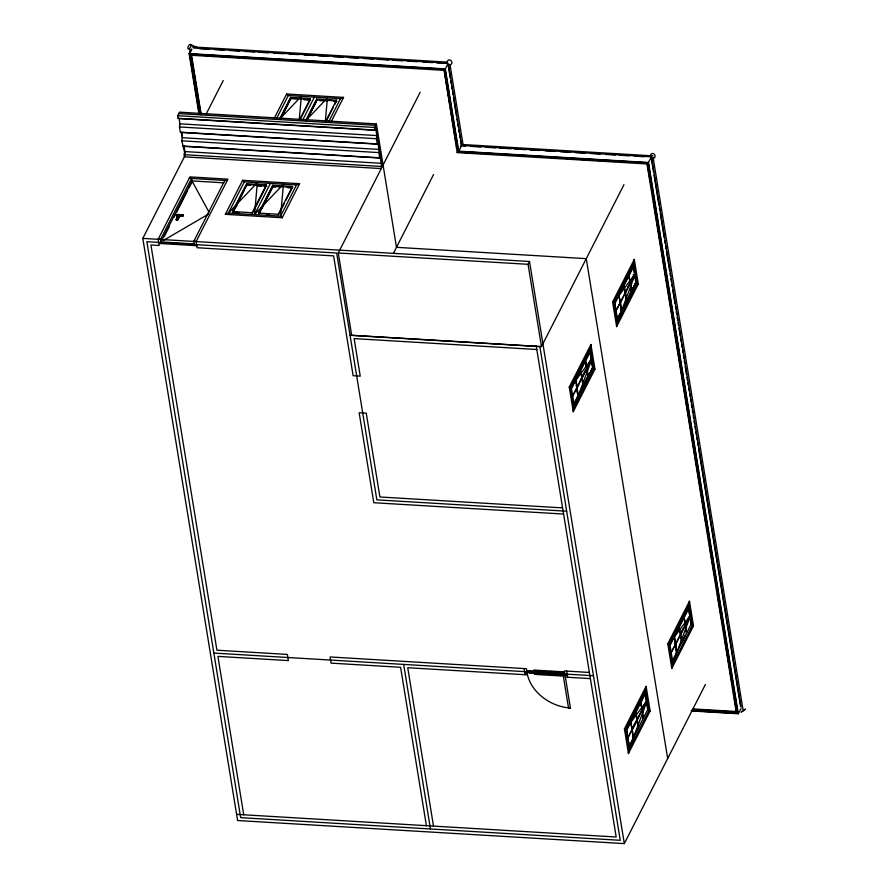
<?xml version="1.0" encoding="UTF-8"?>
<svg xmlns="http://www.w3.org/2000/svg" width="888" height="888" viewBox="0 0 888 888"><rect width="100%" height="100%" fill="white"/><g stroke="black" fill="none" stroke-linecap="round" stroke-linejoin="round"><path stroke-width="1.33" d="M282.251 217.738L280.597 216.173L283.45 184.193L254.501 214.619L257.353 182.639L228.405 213.065L225.319 214.341L242.657 180.297L299.6 183.694L282.251 217.738L225.319 214.341M299.3 119.003L301.321 96.348L279.842 118.914M325.397 120.557L327.417 97.902L305.938 120.479M573.271 411.732L573.659 408.258L592.218 358.253L570.307 387.69L573.659 408.258L593.894 368.542L590.542 347.974L590.931 344.5L569.252 387.046L573.271 411.732L594.949 369.186L590.931 344.5M616.638 326.629L617.016 323.154L635.586 273.16L613.675 302.586L617.016 323.154L637.251 283.439L633.91 262.87L634.298 259.396L612.609 301.942L616.638 326.629L638.317 284.082L634.298 259.396M628.438 753.568L628.826 750.094L647.385 700.088L625.485 729.514L628.826 750.094L649.061 710.378L645.72 689.81L646.109 686.335L624.419 728.882L628.438 753.568L650.127 711.01L646.109 686.335M671.805 668.464L672.194 664.99L690.753 614.984L668.842 644.422L672.194 664.99L692.429 625.274L689.077 604.706L689.465 601.231L667.787 643.778L671.805 668.464L693.484 625.918L689.465 601.231M181.341 132.467L182.195 137.684L181.751 140.815L184.449 151.548L184.36 156.832L381.274 168.587L381.363 163.303L380.519 158.075L379.509 157.787L378.255 144.211L181.341 132.467L180.342 132.179L179.498 126.951L179.942 123.821L179.087 118.604L178.088 118.315L177.656 115.695L179.465 112.154L376.379 123.909L396.481 247.319L586.269 258.652L667.676 758.496M378.255 144.211L377.256 143.923L376.401 138.706L376.845 135.575L376.001 130.347L375.002 130.059L178.088 118.315M177.056 219.669L178.288 219.669L176.734 220.368L176.002 219.314L178.166 219.081L176.113 219.691L177.045 219.225L177.189 220.013M182.972 216.184L183.405 214.796L176.989 214.419L177.323 217.416L178.721 217.505L178.577 215.673L183.095 215.939L178.466 215.906L178.721 217.505M198.912 113.697L189.122 53.591L191.431 49.051M190.132 52.814L191.864 49.406M200.744 113.975L191.175 55.267L195.604 54.945M705.383 684.504L624.32 843.6L237.607 820.523L142.802 238.395L184.915 155.755M206.271 113.819L223.243 80.519M161.538 240.692L191.997 180.93L223.82 182.828M164.158 236.641L169.131 226.884M174.103 217.127L175.347 214.685M176.59 212.243L187.779 190.287M189.022 187.845L192.13 181.751M177.323 217.416L176.989 214.419M176.879 219.991L176.989 219.292M183.405 214.796L176.867 214.652M224.808 180.442L193.728 241.436L194.394 245.543M274.237 118.315L286.624 94.006L343.567 97.403L331.18 121.723M296.503 184.97L244.311 181.862L228.405 213.065L280.597 216.173L296.503 184.97L299.6 183.694M276.656 118.37L288.278 95.571L340.47 98.679L343.567 97.403M246.609 183.749L232.434 211.544L252.214 212.732L266.378 184.926L246.609 183.749L246.842 185.192M280.097 118.004L290.576 97.458L310.345 98.635L299.878 119.181M232.556 212.265L246.72 184.471L266.489 185.648M280.22 118.726L290.687 98.18L310.456 99.356L299.989 119.902M233.244 211.466L246.176 186.092M280.897 117.926L290.753 98.59L297.347 98.979M233.289 211.777L243.756 191.231M280.952 118.237L290.809 98.901L290.576 97.458M252.325 213.453L265.878 186.857M254.501 214.619L270.407 183.416M302.753 119.924L314.374 97.125M272.705 185.303L258.541 213.109L278.31 214.286L292.474 186.491L272.705 185.303L272.938 186.746L261.849 208.502M305.583 120.768L316.672 99.012L336.441 100.2L336.674 101.632L334.032 101.476M258.652 213.83L272.816 186.025L292.585 187.202L285.814 200.499M306.316 120.28L316.783 99.734L336.552 100.91L334.709 104.54M259.34 213.031L272.882 186.436L280.797 186.913M307.004 119.48L316.85 100.144M259.385 213.342L260.617 210.922M308.902 116.162L316.283 101.665M325.974 120.746L336.441 100.2M278.421 215.007L284.582 202.919M326.706 120.257L333.477 106.96M328.849 121.478L340.47 98.679M375.002 130.059L374.57 127.45L376.379 123.909M623.975 184.649L541.469 346.586L351.67 335.264L338.273 252.98L420.157 92.274M692.329 709.468L736.263 712.098L646.986 163.947L457.198 152.614L444.089 69.775L449.794 104.84M691.475 710.966L738.317 713.763L648.54 162.493L458.741 151.16L445.343 68.887L447.652 64.347M393.34 253.491L433.555 174.559M457.198 152.614L457.487 152.048M458.741 151.16L461.638 145.488L448.673 65.912M541.469 346.586L528.071 264.313L529.514 261.472L142.802 238.395M691.186 710.622L737.884 713.408L648.218 162.793L650.849 157.953M590.542 347.974L570.307 387.69L569.252 387.046M633.91 262.87L613.675 302.586L612.609 301.942M571.539 388.544L590.032 352.236L592.585 367.865L574.081 404.173L571.306 387.712L590.098 350.838L592.773 367.288L573.704 404.151M580.308 380.397L581.518 378.022L582.206 378.177L583.449 385.792L587.479 377.111M582.273 376.545L585.925 369.386M628.06 286.68L630.358 283.128L628.793 275.202L630.036 282.817L633.566 275.868M575.768 380.231L577.011 387.834L572.36 396.536L576.601 388.223M576.678 387.523L581.995 378.055L580.286 370.407M581.662 377.733L587.001 368.22L585.292 360.584M586.668 367.91L590.798 359.818M618.659 295.094L620.368 302.741L615.662 311.022M620.046 302.42L625.363 292.951L623.642 285.314M625.03 292.64L630.358 283.128M630.502 282.839L634.631 274.747L633.211 274.658M577.988 395.549L577.222 387.967L581.585 378.432M582.206 378.177L586.591 368.609M587.978 375.935L587.212 368.354L590.864 360.228M619.968 303.119L615.728 311.433M621.345 310.445L620.579 302.864L624.952 293.329M626.329 300.655L625.574 293.073L629.958 283.505M631.335 290.831L630.58 283.25L634.232 275.125M630.214 293.24L635.22 283.405M617.349 319.07L636.13 282.195L633.455 265.734L614.663 302.608L617.06 319.047M645.72 689.81L625.485 729.514L624.419 728.882M689.077 604.706L668.842 644.422L667.787 643.778M670.063 645.276L688.566 608.968L691.108 624.597M680.807 633.277L683.238 628.504M630.469 722.033L632.178 729.67L627.539 738.372L631.779 730.047M636.763 720.268L638.472 727.905L637.384 720.013L636.696 719.857L631.856 729.359L637.162 719.879L635.453 712.243M636.84 719.569L642.168 710.056L640.459 702.419M641.846 709.745L645.976 701.642M675.213 644.255L680.53 634.787L678.809 627.139M680.197 634.476L685.536 624.963L683.816 617.315M685.203 624.641L689.332 616.55M633.155 737.384L632.389 729.792L637.24 720.29M637.384 720.013L641.769 710.444M643.145 717.77L642.379 710.189L646.042 702.053M675.135 644.954L670.895 653.268M676.523 652.28L675.757 644.699L680.119 635.164M680.596 635.198L681.84 642.801L680.741 634.909L685.125 625.341M686.513 632.667L685.747 625.085L689.399 616.96M633.877 736.152L638.261 727.55M680.996 643.678L685.381 635.075M672.616 660.905L669.841 644.444L688.622 607.57L691.308 624.02L672.227 660.883M736.263 712.098L736.108 708.791M738.317 713.763L741.203 708.091M235.176 207.637L237.052 205.672M460.761 146.087L463.036 144.544L652.835 155.866M163.292 240.526L208.48 214.097M178.055 217.249C175.003 218.148 180.264 219.136 178.954 217.338M192.074 46.886L446.864 62.093M193.395 47.996L446.853 63.126M199.345 48.685L209.013 49.262M214.541 49.584L224.209 50.161M229.726 50.494L239.394 51.071M244.922 51.404L254.59 51.981M258.73 52.226L268.398 52.803M273.915 53.136L283.583 53.713M289.111 54.035L298.768 54.612M304.295 54.945L313.964 55.522M318.104 55.766L327.772 56.344M333.3 56.677L342.957 57.254M348.485 57.587L358.153 58.164M363.669 58.486L373.337 59.063M377.489 59.318L388.533 59.973M392.674 60.218L402.342 60.795M407.858 61.128L417.526 61.705M423.054 62.038L432.722 62.615M436.863 62.859L446.531 63.437M189.122 53.591L445.343 68.887M205.272 55.522L210.789 55.844M220.457 56.421L224.597 56.677M234.266 57.254L239.782 57.576M249.45 58.153L254.967 58.486M264.635 59.063L270.152 59.396M279.82 59.973L283.96 60.218M293.617 60.795L299.145 61.117M308.802 61.694L314.33 62.027M323.987 62.604L329.515 62.937M339.172 63.514L344.699 63.836M354.356 64.413L359.884 64.746M368.165 65.246L373.682 65.568M383.35 66.145L388.866 66.478M398.534 67.055L404.051 67.388M413.719 67.965L419.236 68.287M427.517 68.787L434.421 69.197M191.175 55.267L443.8 70.341M303.94 99.378L310.523 99.767M319.491 100.3L327.394 100.777M333.988 101.165L336.619 101.321M303.985 99.678L307.936 99.922M319.536 100.61L322.178 100.766M178.743 113.575L375.657 125.319L382.362 166.467M177.656 115.695L374.57 127.45M179.087 118.604L376.001 130.347M179.942 123.821L376.845 135.575M179.498 126.951L376.401 138.706M461.638 145.488L650.049 156.732M461.305 145.799L465.434 146.043M470.94 146.376L480.563 146.942M486.069 147.275L495.693 147.852M499.822 148.096L510.822 148.751M514.951 148.995L525.951 149.65M530.069 149.906L539.704 150.472M545.199 150.805L554.834 151.382M560.328 151.704L569.963 152.281M575.457 152.614L585.092 153.18M590.587 153.513L600.221 154.09M605.716 154.412L615.34 154.989M619.469 155.234L629.104 155.811M634.598 156.144L644.222 156.71M180.342 132.179L377.256 143.923M648.218 162.793L458.419 151.471L445.021 69.186L189.555 53.946L199.334 113.997M461.616 152.303L467.11 152.625M476.734 153.202L482.24 153.524M491.863 154.101L497.369 154.434M505.616 154.923L512.498 155.333M520.745 155.833L526.251 156.155M535.875 156.732L541.38 157.054M551.004 157.631L556.51 157.964M566.133 158.541L571.639 158.863M579.886 159.363L585.392 159.685M595.015 160.262L600.521 160.584M610.145 161.161L615.65 161.494M625.274 162.071L630.78 162.393M640.403 162.97L644.533 163.214M182.195 137.684L379.109 149.439M181.751 140.815L378.665 152.57M182.606 146.043L379.509 157.787M183.605 146.331L380.519 158.075M184.449 151.548L381.363 163.303M184.005 154.679L380.919 166.433M189.222 178.322L227.173 180.586M246.786 184.882L250.738 185.115M257.331 185.514L266.555 186.058M287.379 187.301L292.651 187.612M257.387 185.814L261.338 186.058M272.938 186.746L275.569 186.902M287.435 187.612L291.386 187.845M235.198 212.421L239.15 212.665M266.567 214.297L269.197 214.452M177.434 217.183L178.843 217.26M158.286 239.027L160.661 239.161M193.873 241.148L196.248 241.292M160.917 241.913L194.128 243.9M338.273 252.98L528.071 264.313M161.05 242.735L194.261 244.722M158.808 243.423L196.77 245.687M623.787 285.026L625.507 292.663M631.19 291.12L630.436 283.538M624.886 292.918L625.574 293.073M618.803 294.816L620.512 302.453M626.184 300.943L625.43 293.362M621.2 310.733L620.435 303.152M350.061 335.298L539.86 346.62L620.257 840.303L240.67 817.648L146.864 241.691L336.663 253.013L376.856 499.855L566.655 511.188M536.796 349.495L354.123 338.594L360.239 376.146L353.124 375.724L333.611 255.888L197.103 247.741L196.104 241.569L227.905 179.165L189.943 176.901L158.142 239.305L159.152 245.477L150.927 244.988L216.927 650.216L287.357 654.423L288.356 660.594L217.926 656.387L243.723 814.773M585.436 360.306L587.146 367.943M580.43 370.13L582.14 377.766M587.834 376.223L587.068 368.642M582.828 386.047L582.062 378.466M577.011 387.834L576.123 385.27M577.844 395.826L577.078 388.245M562.592 507.892L379.92 496.98L366.267 413.175L359.152 412.754L373.804 502.73L563.603 514.052M683.96 617.038L685.68 624.675M685.059 624.93L685.747 625.085M678.954 626.861L680.674 634.498M686.369 632.955L685.603 625.374M675.757 644.699L675.069 644.544L674.658 642.002M676.379 652.558L675.613 644.977M670.829 652.858L675.546 644.566L674.303 636.962M589.399 672.449L564.357 670.951L570.396 707.98L568.498 707.869L563.136 674.947L567.41 675.202M534.798 670.64L535.442 670.673M543.056 671.128L543.711 671.173M551.326 671.628L551.97 671.661M559.584 672.116L560.228 672.16M564.424 672.793L529.281 670.695L529.415 671.517L534.099 671.794L533.821 670.04L534.709 670.096L534.865 671.028M529.348 671.106L527.006 670.962L527.272 672.605L529.614 672.749M213.864 653.091L593.45 675.746M524.697 672.66L527.072 672.804A40.038 30.902 27 0 0 570.396 707.98M564.824 675.257L529.692 673.16L529.548 672.338L534.243 672.616L534.521 674.369L535.409 674.414L535.264 673.493M535.331 673.881L535.975 673.914M543.589 674.369L544.233 674.414M551.848 674.869L552.503 674.902M560.117 675.357L560.761 675.391M565.367 677.122L590.398 678.621M640.603 702.13L642.313 709.778M692.618 708.902L736.552 711.521M635.597 711.965L637.307 719.602M643.001 718.048L642.235 710.467M630.613 721.744L632.323 729.381M633.011 737.662L632.245 730.08M236.608 814.352L616.194 837.007L536.208 345.865M190.287 44.422L197.846 47.763M637.251 283.439L638.317 284.082M593.894 368.542L594.949 369.186M692.429 625.274L693.484 625.918M649.061 710.378L650.127 711.01M286.624 94.006L288.278 95.571M242.657 180.297L244.311 181.862M191.997 180.93L209.013 212.199M653.057 157.232L743.189 710.7M651.648 158.175L740.981 706.726M651.326 158.497L653.557 172.172M654.001 174.914L658.907 205.017M659.351 207.759L659.795 210.489M660.239 213.231L664.246 237.862M664.701 240.593L665.145 243.334M665.589 246.065L666.033 248.807M666.477 251.537L669.596 270.696M670.04 273.437L670.495 276.168M670.94 278.91L671.384 281.64M671.828 284.382L672.272 287.124M672.716 289.854L674.947 303.541M675.391 306.271L675.835 309.013M676.279 311.744L676.734 314.474M677.178 317.205L677.622 319.935M678.066 322.666L678.51 325.397M678.954 328.127L680.286 336.319M680.73 339.05L681.174 341.78M681.618 344.511L682.062 347.241M682.506 349.983L682.95 352.714M683.405 355.444L683.849 358.175M684.293 360.905L684.737 363.636M685.181 366.367L686.513 374.558M686.957 377.289L687.401 380.02M687.845 382.75L688.289 385.481M688.733 388.211L689.177 390.942M689.632 393.673L690.076 396.403M690.52 399.134L690.964 401.864M691.408 404.595L691.852 407.326M692.296 410.056L692.74 412.787M693.184 415.517L693.628 418.248M694.072 420.979L694.516 423.709M694.96 426.451L695.404 429.182M695.848 431.912L696.303 434.643M696.747 437.373L697.191 440.104M697.635 442.835L698.079 445.565M698.523 448.296L740.548 706.371M647.274 163.381L647.718 166.089M648.162 168.809L648.606 171.528M649.05 174.237L650.371 182.384M650.815 185.093L651.259 187.812M651.703 190.52L652.147 193.24M652.58 195.948L653.024 198.668M653.468 201.387L653.912 204.096M654.356 206.815L654.789 209.524M655.233 212.243L655.677 214.952M656.121 217.671L671.816 314.03M672.038 315.395L706.293 525.751M706.737 528.493L707.181 531.224M707.625 533.954L708.069 536.685M708.524 539.416L708.968 542.146M709.412 544.877L709.856 547.607M710.3 550.338L710.744 553.08M711.188 555.81L711.632 558.541M712.076 561.272L712.52 564.002M712.964 566.733L713.408 569.463M713.852 572.194L714.307 574.936M714.751 577.666L715.195 580.397M715.639 583.127L716.083 585.858M716.527 588.589L716.971 591.319M717.415 594.05L717.859 596.78M718.303 599.522L719.646 607.714M720.09 610.445L720.534 613.175M720.978 615.906L721.422 618.636M721.866 621.378L722.31 624.109M722.754 626.839L723.198 629.57M723.642 632.3L724.086 635.031M724.53 637.762L725.873 645.965M726.317 648.695L726.761 651.426M727.205 654.156L727.649 656.887M728.093 659.618L728.537 662.348M728.981 665.079L729.425 667.82M729.869 670.551L732.101 684.204M732.545 686.935L732.989 689.665M733.433 692.407L733.877 695.138M734.321 697.868L734.765 700.599M735.209 703.329L735.653 706.06M624.053 287.845L624.475 290.387M674.447 636.674L675.69 644.288M673.826 636.929L674.236 639.471M647.752 709.701L645.21 694.061L626.706 730.369L629.248 746.009M585.914 364.391L586.324 366.933M575.912 379.942L577.156 387.557M575.291 380.197L575.713 382.739M577.011 390.753L577.433 393.295M529.514 261.472L624.32 843.6M566.733 671.095L567.743 677.267M560.295 672.538L560.139 671.617L563.625 671.828L564.89 675.646L560.85 675.935L560.694 675.013M559.651 672.505L559.496 671.572L551.881 671.128L552.036 672.05M560.051 674.969L560.195 675.901L552.591 675.446L552.436 674.514M551.381 672.005L551.237 671.084L543.623 670.629L543.767 671.55M551.792 674.48L551.936 675.402L544.322 674.947L544.178 674.025M450.072 64.957L463.036 144.544M448.129 64.868L450.327 78.355M450.76 81.052L451.204 83.75M451.648 86.447L452.081 89.144M452.525 91.841L452.958 94.539M453.402 97.236L456.476 116.117M456.92 118.814L457.353 121.523M457.797 124.22L458.23 126.917M458.674 129.615L459.107 132.312M459.551 135.009L459.995 137.707M460.428 140.404L461.094 144.444M543.123 671.517L542.968 670.595L535.353 670.14L535.508 671.062M543.523 673.981L543.678 674.913L536.063 674.458L535.908 673.526M450.238 107.537L450.671 110.234M451.115 112.931L451.548 115.629M451.992 118.326L455.944 142.613M456.388 145.31L456.821 148.007M524.031 668.542L525.041 674.714M316.672 99.012L316.905 100.455M433.511 826.106L407.725 667.709L527.405 674.858L526.406 668.686L330.059 656.965L331.058 663.136L400.599 667.288L426.395 825.674M403.663 664.413L430.458 828.97M266.378 184.926L266.611 186.369M191.464 54.69L201.254 114.774M189.755 49.462L190.199 52.192M192.263 182.573L191.586 178.466L160.517 239.449L161.183 243.567M181.984 133.478L182.417 136.13M183.927 145.421L185.226 153.38M176.978 217.416C179.298 219.436 179.576 215.174 176.978 217.416M741.269 712.01L745.199 709.235L741.269 712.01M633.399 267.133L614.896 303.441L617.438 319.07L635.941 282.761L633.399 267.133M645.265 692.673L626.473 729.548L629.159 745.998L647.94 709.124L645.265 692.673M650.571 155.433A2.498 2.153 55.9 0 0 653.879 158.131A2.498 2.153 55.9 0 0 654.045 154.046A2.498 2.153 55.9 0 0 650.571 155.433M189.355 48.629A2.498 1.121 -66.2 0 0 190.532 44.6A2.498 1.121 -66.2 0 0 188.034 46.942A2.498 1.121 -66.2 0 0 189.355 48.629M447.374 61.827A2.498 2.153 55.9 0 0 450.693 64.524A2.498 2.153 55.9 0 0 450.849 60.44A2.498 2.153 55.9 0 0 447.374 61.827"/></g></svg>
